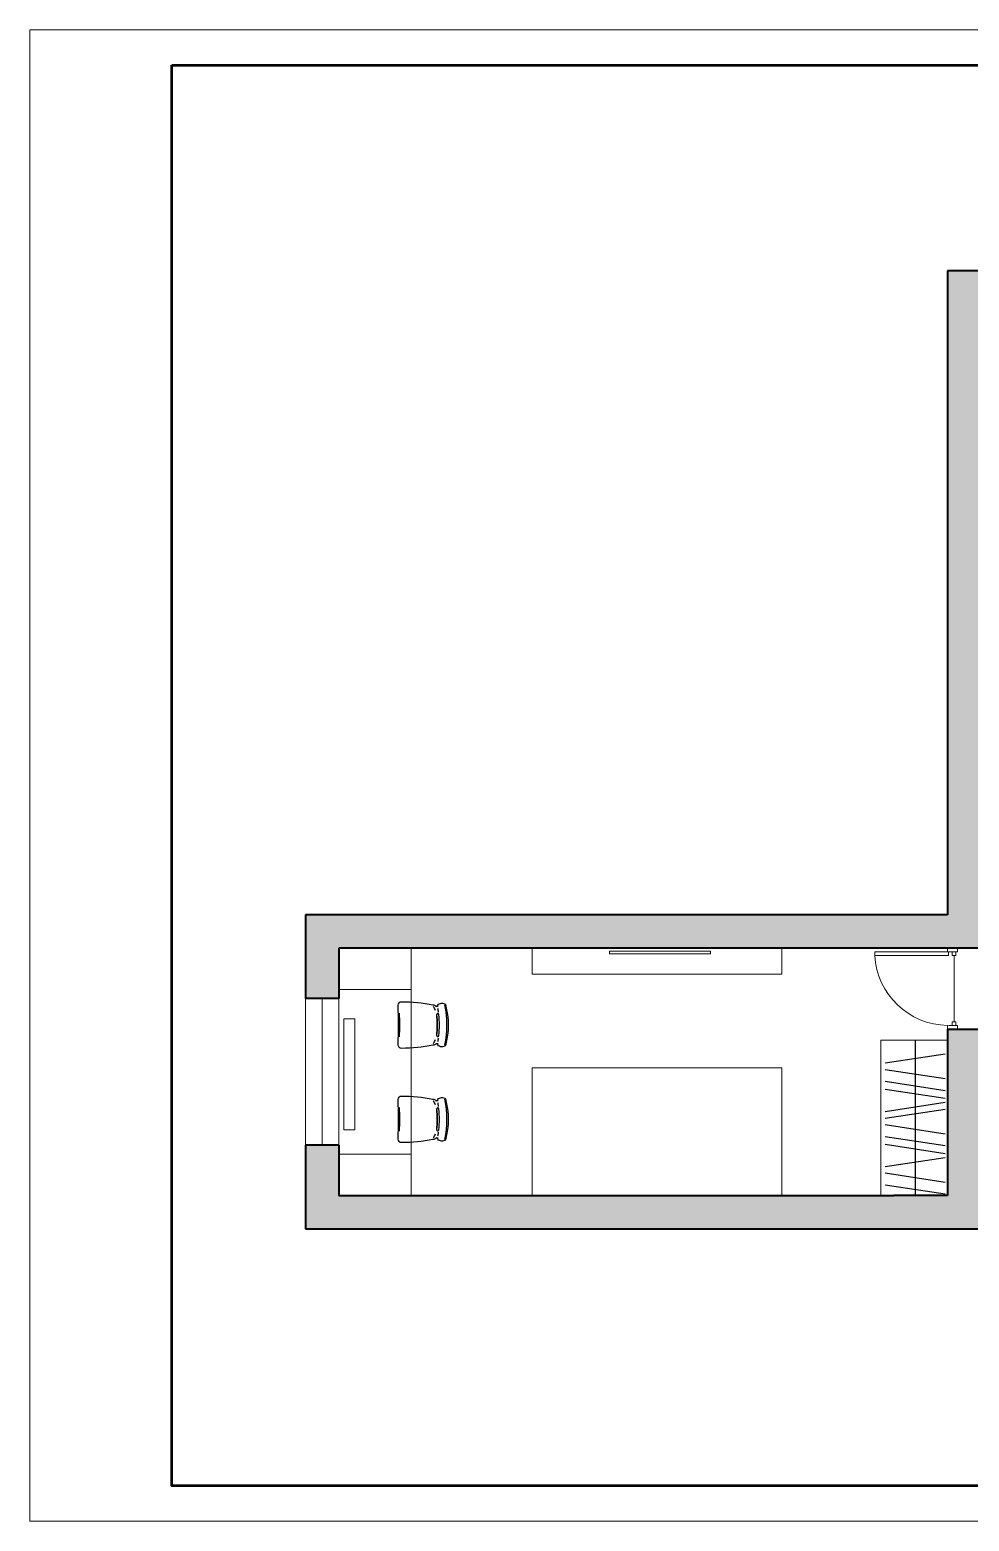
# Model space of a CAD drawing. Header units: millimetres. Extents: x -113694 to 67403, y -186630 to 63734.
# Drawn here: x -69216 to -60758, y -186523 to -173084 of the extents above; entities that cross this region are included whole.
import ezdxf

# ---------------------------------------------------------------- set-up
doc = ezdxf.new("R2010")
doc.units = ezdxf.units.MM
doc.linetypes.add('ACAD_ISO03W100', pattern=[30, 12, -18])
for name, color, linetype, lineweight in [('0.5', 7, 'Continuous', 50), ('01 прерыпистая', 150, 'ACAD_ISO03W100', 20), ('DVERI', 11, 'Continuous', 13), ('LEST', 32, 'Continuous', 15), ('MEBLEA', 5, 'Continuous', 18), ('STEN', 7, 'Continuous', 40)]:
    doc.layers.add(name, color=color, linetype=linetype, lineweight=lineweight)
doc.layers.add('mebel', color=5, linetype='Continuous')

# ---------------------------------------------------------------- blocks, each defined once
blk = doc.blocks.new('*U300')
at = {"color": 132, "lineweight": 13}
for p, q in [((34, 45), (0, 45)), ((0, 45), (0, -45)), ((34, -37), (34, 45)), ((68, 14), (679, 14)), ((679, 31), (679, -3)), ((713, 31), (679, 31)), ((713, -3), (713, 31)), ((747, 45), (747, -45)), ((0, -45), (34, -45)), ((679, -3), (713, -3)), ((747, -45), (713, -45)), ((679, -715), (713, -715))]:
    blk.add_line(p, q, dxfattribs=at)
at = {"color": 132, "lineweight": 13, "extrusion": (0, 0, -1)}
for p, q in [((34, -3), (34, 31)), ((34, 31), (68, 31)), ((68, 31), (68, -3)), ((713, -45), (713, 45)), ((713, 45), (747, 45)), ((68, -3), (34, -3)), ((679, -37), (679, -715)), ((713, -37), (679, -37)), ((713, -715), (713, -37))]:
    blk.add_line(p, q, dxfattribs=at)
at = {"color": 132, "lineweight": 13}
blk.add_arc((714, -36), 680, 180.7498, 267.0036, dxfattribs=at)

msp = doc.modelspace()

# ---------------------------------------------------------------- hatches: boundary and pattern name
at = {"layer": 'MEBLEA'}
h = msp.add_hatch(color=256, dxfattribs=at)
h.set_gradient(color1=(147, 149, 152), color2=(147, 149, 152), tint=1)
h.paths.add_polyline_path([(-60651.7, -175656), (-60551.7, -175656), (-60551.7, -175256), (-60951.7, -175256), (-60951.7, -181059), (-64124.7, -181059), (-64124.7, -181359), (-62443.3, -181359), (-60651.7, -181359)])
h.paths.add_polyline_path([(-64124.7, -181059), (-66732.7, -181059), (-66732.7, -181814), (-66432.7, -181814), (-66432.7, -181359), (-65782.7, -181359), (-64124.7, -181359)])
h.paths.add_polyline_path([(-54680.7, -183012), (-54980.7, -183012), (-54980.7, -183594), (-57302.2, -183594), (-58202.2, -183597.9), (-58603.2, -183599.7), (-58603.2, -183599.2), (-58615.8, -183594), (-59623.7, -183594), (-60051.7, -183594), (-60651.7, -183594), (-60651.7, -182089), (-60951.7, -182089), (-60951.7, -183589), (-61436.7, -183589), (-66432.7, -183589), (-66432.7, -183215.7), (-66432.7, -183134), (-66732.7, -183134), (-66732.7, -183889), (-54680.7, -183889)])
h.paths.add_polyline_path([(-51766.7, -183104.1), (-51966.7, -183104.1), (-51966.7, -183496.1), (-54680.7, -183496.1), (-54680.7, -183696.1), (-51766.7, -183696.1)])
h.paths.add_polyline_path([(-54383.7, -181324), (-54680.7, -181324), (-54680.7, -181616), (-54383.7, -181616)])
h.paths.add_polyline_path([(-54680.7, -180634), (-54980.7, -180634), (-54980.7, -181121), (-59451.7, -181121), (-59451.7, -181221), (-59347.6, -181221), (-54980.7, -181221), (-54980.7, -181693), (-54680.7, -181693)])
h.paths.add_polyline_path([(-59351.7, -182089), (-60651.7, -182089), (-60651.7, -182189), (-60490.6, -182189), (-59351.7, -182189)])
h.paths.add_polyline_path([(-54680.7, -175256), (-59766.7, -175256), (-59766.7, -175656), (-59520.7, -175656), (-59520.7, -176589.4), (-59504.7, -176589.4), (-59504.7, -176589.4), (-59420.7, -176589.4), (-59420.7, -175499), (-57565.7, -175499), (-57565.7, -177084), (-57205.7, -177084), (-57205.7, -175508), (-55769.4, -175508), (-55769.4, -175505.6), (-55170.6, -175508), (-54980.7, -175508), (-54980.7, -176132), (-54680.7, -176132)])
h.paths.add_polyline_path([(-59420.7, -177503), (-59420.7, -177289.4), (-59504.7, -177289.4), (-59520.7, -177289.4), (-59520.7, -177953), (-59420.7, -177953)])
h.paths.add_polyline_path([(-56605.7, -178013), (-56605.7, -177953), (-59520.7, -177953), (-59520.7, -178053), (-56605.7, -178053)])
h.paths.add_polyline_path([(-57205.7, -177084), (-57305.7, -177084), (-57305.7, -177953), (-57205.7, -177953)])
h.paths.add_polyline_path([(-54680.7, -177277), (-54980.7, -177277), (-54980.7, -178053), (-54980.7, -178520), (-54680.7, -178520)])
h.paths.add_polyline_path([(-53497.7, -178188), (-54680.7, -178188), (-54680.7, -178420), (-53497.7, -178420)])
h.paths.add_polyline_path([(-54980.7, -177953), (-55105.7, -177953), (-55105.7, -178053), (-54980.7, -178053)])
h.paths.add_polyline_path([(-51766.7, -177920), (-51966.7, -177920), (-51966.7, -178188), (-52691.7, -178188), (-52691.7, -178440.1), (-51966.7, -178440.1), (-51966.7, -178759.1), (-51766.7, -178759.1)])
h.paths.add_polyline_path([(-51766.7, -175543), (-54680.7, -175543), (-54680.7, -175743), (-51966.7, -175743), (-51966.7, -176213), (-51766.7, -176213)])
h.paths.add_polyline_path([(-51766.7, -180511.1), (-51966.7, -180511.1), (-51966.7, -181311.1), (-51766.7, -181311.1)])

# ---------------------------------------------------------------- linework, layer by layer
at = {"layer": '0.5', "linetype": 'ByBlock', "lineweight": 50}
msp.add_lwpolyline([(-67935.9, -173404.3), (-50529.9, -173404.3), (-50529.9, -186202.9), (-67935.9, -186202.9), (-67935.9, -173404.3)], dxfattribs=at)
at = {"layer": '01 прерыпистая', "color": 7, "linetype": 'ByBlock', "ltscale": 5, "true_color": 0xffffff}
msp.add_lwpolyline([(-69215.8, -173084.4), (-50210, -173084.4), (-50210, -186522.8), (-69215.8, -186522.8), (-69215.8, -173084.4)], dxfattribs=at)
at = {"layer": 'LEST'}
for p, q in [((-66732.7, -181814), (-66732.7, -183134)), ((-66582.7, -181814), (-66582.7, -183134)), ((-66432.7, -181814), (-66432.7, -183134))]:
    msp.add_line(p, q, dxfattribs=at)
at = {"layer": 'mebel'}
for p, q in [((-61245.1, -182189), (-61245.1, -183594)), ((-60975.1, -182315.2), (-61515.1, -182397.2)), ((-60975.1, -182537.7), (-61515.1, -182455.7)), ((-60975.1, -182643.7), (-61515.1, -182561.7)), ((-60975.1, -182715.2), (-61515.1, -182633.2)), ((-60975.1, -182751.1), (-61515.1, -182833.1)), ((-60975.1, -182812), (-61515.1, -182894)), ((-60975.1, -183034.5), (-61515.1, -182952.5)), ((-60975.1, -183140.5), (-61515.1, -183058.5)), ((-60975.1, -183211.9), (-61515.1, -183129.9)), ((-60975.1, -183247.9), (-61515.1, -183329.9)), ((-60975.1, -183470.4), (-61515.1, -183388.4)), ((-60975.1, -183576.4), (-61515.1, -183494.4))]:
    msp.add_line(p, q, dxfattribs=at)
for points in [[(-65499.6, -182248.3, -0.0970161), (-65518.8, -182247.1, -0.0618007), (-65537, -182239.9, -0.2174275), (-65545.8, -182222.1), (-65557.4, -182220.2, -0.1398976), (-65560.3, -182224.9, -0.092124), (-65572.2, -182231.2, -0.0270342), (-65585.7, -182234.6, -0.0476808), (-65868.8, -182262.2, -0.4217722), (-65898.8, -182231.5, 0.0119696), (-65898.8, -181872.9, -0.4217722), (-65868.8, -181842.2, -0.0476808), (-65585.7, -181869.7, -0.0270342), (-65572.2, -181873.1, -0.092124), (-65560.3, -181879.4, -0.1398976), (-65557.4, -181884.2), (-65545.8, -181882.2, -0.2174275), (-65537, -181864.5, -0.0618007), (-65518.8, -181857.2, -0.0970161), (-65499.6, -181856.1), (-65480.5, -181861.7, -0.2596177), (-65473.7, -181868.6, -0.1355938), (-65473.7, -182235.8, -0.2596177), (-65480.5, -182242.7)], [(-65499.6, -183098.1, -0.0970161), (-65518.8, -183096.9, -0.0618007), (-65537, -183089.7, -0.2174275), (-65545.8, -183071.9), (-65557.4, -183069.9, -0.1398976), (-65560.3, -183074.7, -0.092124), (-65572.2, -183081, -0.0270342), (-65585.7, -183084.4, -0.0476808), (-65868.8, -183112, -0.4217722), (-65898.8, -183081.2, 0.0119696), (-65898.8, -182722.7, -0.4217722), (-65868.8, -182691.9, -0.0476808), (-65585.7, -182719.5, -0.0270342), (-65572.2, -182722.9, -0.092124), (-65560.3, -182729.2, -0.1398976), (-65557.4, -182734), (-65545.8, -182732, -0.2174275), (-65537, -182714.2, -0.0618007), (-65518.8, -182707, -0.0970161), (-65499.6, -182705.8), (-65480.5, -182711.4, -0.2596177), (-65473.7, -182718.4, -0.1355938), (-65473.7, -183085.5, -0.2596177), (-65480.5, -183092.5)]]:
    msp.add_lwpolyline(points, format="xyb", close=True, dxfattribs=at)
for points in [[(-65557.1, -182217, -0.0791527), (-65557.4, -182220.2, -0.0791527)], [(-65557.1, -183066.8, -0.0791527), (-65557.4, -183069.9, -0.0791527)]]:
    msp.add_lwpolyline(points, format="xyb", dxfattribs=at)
for centre, radius, start, end in [((-66895.8, -182052.2), 1013, 353.99312, 6.00688), ((-65656.6, -181948.1), 96.9, 15.63838, 40.5018), ((-65567.2, -181886.7), 10.1, 356.49997, 14.60269), ((-65542.7, -181958.2), 10, 6.31084, 186.31084), ((-65540.3, -181957.9), 10, 103.31648, 186.31084), ((-65522, -181882.9), 23.8, 178.28235, 194.26067), ((-65901.8, -181984.7), 369.5, 7.69879, 12.86566), ((-66330.5, -182052.2), 870.4, 347.91782, 12.08218), ((-66392.9, -182052.2), 845.4, 353.68916, 6.31084), ((-66392.9, -182052.2), 847.8, 353.68916, 6.31084), ((-66392.9, -182052.2), 865.4, 353.68916, 6.31084), ((-65656.6, -182156.3), 96.9, 319.4982, 344.36162), ((-65542.7, -182146.2), 10, 173.68916, 353.68916), ((-65540.3, -182146.5), 10, 173.68916, 256.68352), ((-65522, -182221.4), 23.8, 165.73933, 181.71765), ((-65901.8, -182119.6), 369.5, 347.13434, 352.30121), ((-65656.6, -182797.8), 96.9, 15.63838, 40.5018), ((-65567.2, -182736.5), 10.1, 356.49997, 14.60269), ((-65522, -182732.7), 23.8, 178.28235, 194.26067), ((-65901.8, -182834.5), 369.5, 7.69879, 12.86566), ((-66330.5, -182901.9), 870.4, 347.91782, 12.08218), ((-66895.8, -182901.9), 1013, 353.99312, 6.00688), ((-65542.7, -182807.9), 10, 6.31084, 186.31084), ((-66392.9, -182901.9), 845.4, 353.68916, 6.31084), ((-65540.3, -182807.7), 10, 103.31648, 186.31084), ((-66392.9, -182901.9), 847.8, 353.68916, 6.31084), ((-66392.9, -182901.9), 865.4, 353.68916, 6.31084), ((-65542.7, -182996), 10, 173.68916, 353.68916), ((-65540.3, -182996.2), 10, 173.68916, 256.68352), ((-65901.8, -182969.4), 369.5, 347.13434, 352.30121), ((-65656.6, -183006.1), 96.9, 319.4982, 344.36162), ((-65522, -183071.2), 23.8, 165.73933, 181.71765)]:
    msp.add_arc(centre, radius, start, end, dxfattribs=at)
at = {"layer": 'MEBLEA'}
for p, q in [((-65782.7, -181359), (-65782.7, -183589)), ((-61551.7, -182189), (-61551.7, -183594)), ((-61551.7, -182189), (-60951.7, -182189))]:
    msp.add_line(p, q, dxfattribs=at)
for points in [[(-65782.7, -181732.3), (-66432.7, -181732.3), (-66432.7, -181359), (-65782.7, -181359)], [(-64693.3, -181359), (-62443.3, -181359), (-62443.3, -181593.9), (-64693.3, -181593.9)], [(-63997.8, -181387.3), (-63087.5, -181387.3), (-63087.5, -181412), (-63997.8, -181412)], [(-65782.7, -183589), (-66432.7, -183589), (-66432.7, -183215.7), (-65782.7, -183215.7)]]:
    msp.add_lwpolyline(points, close=True, dxfattribs=at)
for points in [[(-66388.9, -181996.6), (-66288.9, -181996.6), (-66288.9, -182996.6), (-66388.9, -182996.6), (-66388.9, -181996.6)], [(-64693.3, -183589), (-64693.3, -182439), (-62443.3, -182439), (-62443.3, -183589), (-64693.3, -183589)]]:
    msp.add_lwpolyline(points, dxfattribs=at)
at = {"layer": 'STEN'}
for p, q in [((-60551.7, -175256), (-60951.7, -175256)), ((-60951.7, -175256), (-60951.7, -181059)), ((-60951.7, -181059), (-66732.7, -181059)), ((-66732.7, -181059), (-66732.7, -181814)), ((-60651.7, -181359), (-66432.7, -181359)), ((-66432.7, -181359), (-66432.7, -181814)), ((-66432.7, -181814), (-66732.7, -181814)), ((-60951.7, -182089), (-60951.7, -183589)), ((-60951.7, -182089), (-59351.7, -182089)), ((-66432.7, -183134), (-66732.7, -183134)), ((-66732.7, -183134), (-66732.7, -183889)), ((-66432.7, -183134), (-66432.7, -183589)), ((-66432.7, -183589), (-61436.7, -183589)), ((-60951.7, -183589), (-61436.7, -183589)), ((-66732.7, -183889), (-54680.7, -183889))]:
    msp.add_line(p, q, dxfattribs=at)

# ---------------------------------------------------------------- block references
at = {"layer": 'DVERI', "xscale": -0.9777777777397442, "yscale": 0.9777777777397442, "zscale": 0.9777777777397442, "rotation": 270}
msp.add_blockref('*U300', (-60907.9, -182089), dxfattribs=at)

doc.saveas('drawing.dxf')
